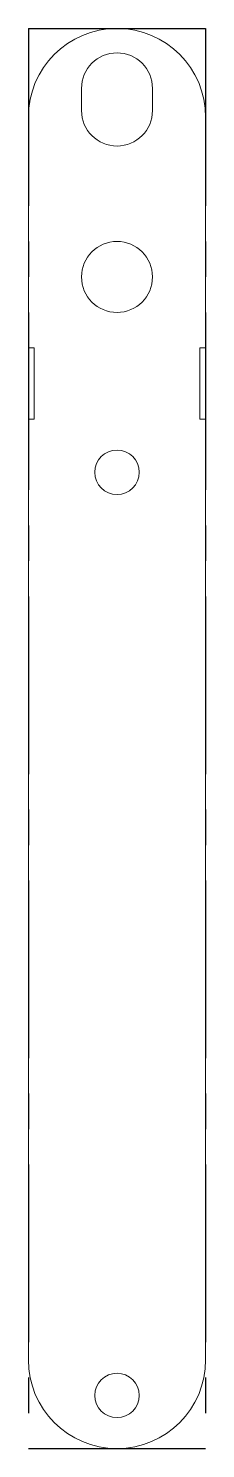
# Model space of a CAD drawing. Header units: inches. Extents: x -0.25 to 0.25, y -3.5 to 0.5.
import ezdxf

# ---------------------------------------------------------------- set-up
doc = ezdxf.new("R2010")
doc.units = ezdxf.units.IN
doc.header["$MEASUREMENT"] = 0
doc.linetypes.add('CENTERX2', pattern=[0.8, 0.5, -0.1, 0.1, -0.1])

msp = doc.modelspace()

# ---------------------------------------------------------------- linework, layer by layer
at = {"color": 7, "linetype": 'CENTERX2'}
for p, q in [((-0.25, 0.5), (-0.25, -3.5)), ((-0.25, 0.5), (0.25, 0.5)), ((0.25, 0.5), (0.25, -3.5)), ((-0.25, -3.5), (0.25, -3.5))]:
    msp.add_line(p, q, dxfattribs=at)
at = {"color": 7, "linetype": 'Continuous', "lineweight": 15}
for p, q in [((-0.1, 0.3312), (-0.1, 0.2687)), ((0.1, 0.2687), (0.1, 0.3312)), ((-0.25, -0.3995), (-0.25, 0.25)), ((0.25, -0.3995), (0.25, 0.25)), ((-0.2333, -0.3995), (-0.25, -0.3995)), ((-0.2333, -0.6005), (-0.2333, -0.3995)), ((0.25, -0.3995), (0.2333, -0.3995)), ((0.2333, -0.3995), (0.2333, -0.6005)), ((-0.25, -0.6005), (-0.2333, -0.6005)), ((-0.25, -3.25), (-0.25, -0.6005)), ((0.2333, -0.6005), (0.25, -0.6005)), ((0.25, -3.25), (0.25, -0.6005))]:
    msp.add_line(p, q, dxfattribs=at)
for centre, radius in [((0, -0.2), 0.1), ((0, -0.7502), 0.0625), ((0, -3.3502), 0.0625)]:
    msp.add_circle(centre, radius, dxfattribs=at)
for centre, radius, start, end in [((0, 0.25), 0.25, 0, 180), ((0, 0.3312), 0.1, 0, 180), ((0, 0.2687), 0.1, 180, 0), ((0, -3.25), 0.25, 180, 0)]:
    msp.add_arc(centre, radius, start, end, dxfattribs=at)

doc.saveas('drawing.dxf')
